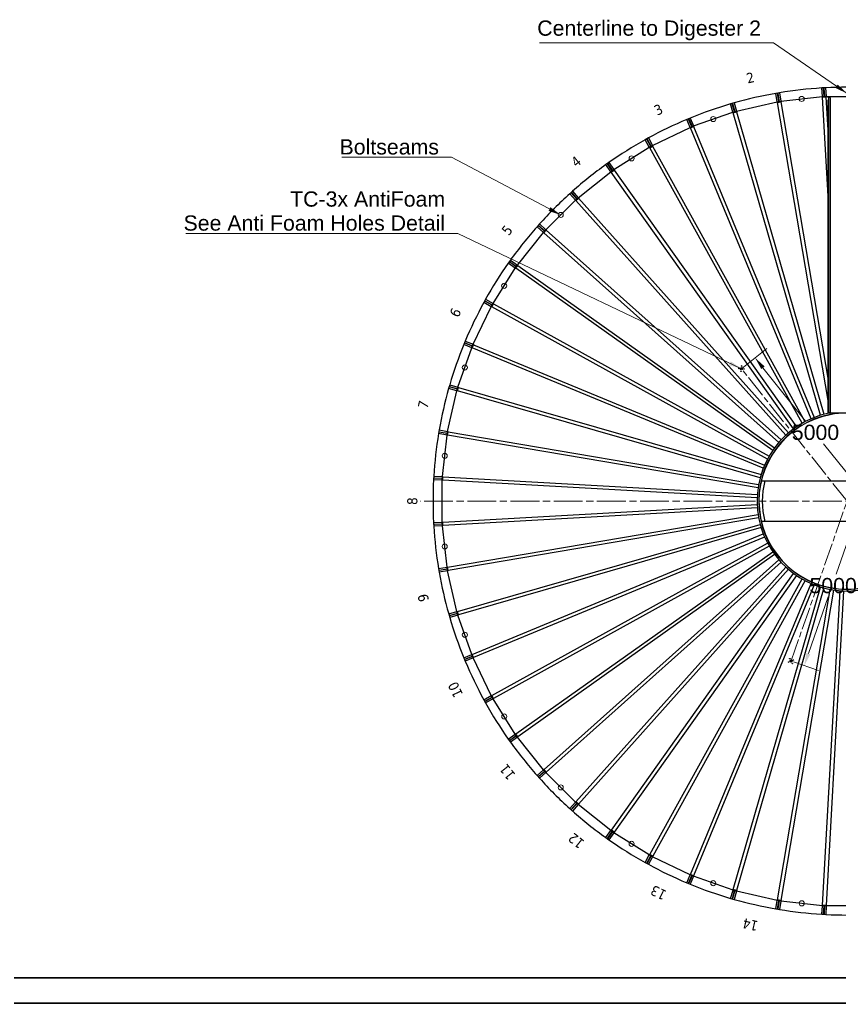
# Model space of a CAD drawing. Header units: millimetres. Extents: x 0 to 126150, y 0 to 89100.
# Drawn here: x 51962 to 76184, y 0 to 29042 of the extents above; entities that cross this region are included whole.
import ezdxf

# ---------------------------------------------------------------- set-up
doc = ezdxf.new("R2010")
doc.units = ezdxf.units.MM
doc.header["$LTSCALE"] = 150
doc.linetypes.add('CHAIN', pattern=[0.3543, 0.2362, -0.0295, 0.0591, -0.0295])
doc.layers.get('0').update_dxf_attribs({"lineweight": 18})
for name, color, linetype, lineweight in [('Border', 7, 'Continuous', 35), ('Center Mark', 7, 'Continuous', 18), ('Sketch Geometry', 7, 'Continuous', 18), ('Visible', 7, 'Continuous', 25)]:
    doc.layers.add(name, color=color, linetype=linetype, lineweight=lineweight)
doc.layers.add('Dimension', color=7, linetype='Continuous', lineweight=18, true_color=0x969696)
doc.layers.add('Symbol', color=7, linetype='Continuous', lineweight=18, true_color=0x969696)
doc.styles.add('Text Style161', font='tahoma.ttf')
doc.styles.add('Title', font='arial.ttf')
doc.dimstyles.new('Default - Method 2a$7', dxfattribs={"dimscale": 150, "dimtxt": 3, "dimasz": 2.5, "dimexe": 3, "dimexo": 0.5, "dimgap": 0.7, "dimtad": 0, "dimtoh": 1, "dimdec": 1, "dimrnd": 1e-08, "dimtxsty": 'Title', "dimcen": 0.09, "dimdle": 10, "dimclrd": 256, "dimclre": 256, "dimclrt": 7, "dimazin": 2, "dimtfac": 0.833333, "dimtdec": 1, "dimtmove": 0, "dimatfit": 3, "dimfxl": 1, "dimtolj": 1, "dimlwd": -1, "dimlwe": -1, "dimarcsym": 0})
doc.dimstyles.new('Default - Method 2b', dxfattribs={"dimscale": 150, "dimtxt": 3, "dimasz": 2.5, "dimexe": 3, "dimexo": 0.5, "dimgap": 0.7, "dimtad": 0, "dimtoh": 1, "dimdec": 1, "dimrnd": 1e-08, "dimtxsty": 'Title', "dimcen": 0.09, "dimdle": 10, "dimclrd": 256, "dimclre": 256, "dimclrt": 7, "dimadec": 0, "dimazin": 2, "dimtfac": 0.833333, "dimtdec": 1, "dimtmove": 0, "dimatfit": 3, "dimfxl": 1, "dimtolj": 1, "dimlwd": -1, "dimlwe": -1, "dimarcsym": 0})

# ---------------------------------------------------------------- blocks, each defined once
blk = doc.blocks.new('Borders Bigadan Border')
at = {"layer": 'Border'}
for p, q in [((20, 5), (836, 5)), ((841, 0), (0, 0))]:
    blk.add_line(p, q, dxfattribs=at)
blk = doc.blocks.new('*D30')
at = {"layer": 'Defpoints', "color": 0, "transparency": 16777216}
for p in [(73667, 19058), (73264, 18736), (76382, 14827)]:
    blk.add_point(p, dxfattribs=at)
at = {"layer": 'Dimension', "transparency": 16777216}
for p, q in [((73323, 18783), (74019, 19338)), ((73901, 18765), (75156, 17191)), ((76551, 15442), (75690, 16522)), ((76440, 14874), (77137, 15429))]:
    blk.add_line(p, q, dxfattribs=at)
for points in [[(73950, 18804), (73852, 18726), (73667, 19058)], [(76600, 15481), (76502, 15403), (76785, 15149)]]:
    blk.add_solid(points, dxfattribs=at)
at = {"layer": 'Dimension', "color": 7, "transparency": 16777216, "insert": (74752, 16627), "char_height": 450, "attachment_point": 7, "style": 'Title'}
blk.add_mtext('\\A1;5000', dxfattribs=at)
blk = doc.blocks.new('*D33')
at = {"layer": 'Defpoints', "color": 0, "transparency": 16777216}
for p in [(76382, 14827), (76770, 14691), (74730, 10108)]:
    blk.add_point(p, dxfattribs=at)
at = {"layer": 'Dimension', "transparency": 16777216}
for p, q in [((76452, 14802), (77195, 14542)), ((76646, 14337), (76062, 12666)), ((75243, 10326), (75828, 11997)), ((74801, 10083), (75544, 9823))]:
    blk.add_line(p, q, dxfattribs=at)
for points in [[(76587, 14358), (76705, 14316), (76770, 14691)], [(75184, 10346), (75302, 10305), (75119, 9972)]]:
    blk.add_solid(points, dxfattribs=at)
at = {"layer": 'Dimension', "color": 7, "transparency": 16777216, "insert": (75273, 12102), "char_height": 450, "attachment_point": 7, "style": 'Title'}
blk.add_mtext('\\A1;5000', dxfattribs=at)

msp = doc.modelspace()

# ---------------------------------------------------------------- linework, layer by layer
at = {"layer": 'Center Mark', "linetype": 'CHAIN', "ltscale": 23.990969}
msp.add_line((88976.5, 14827.06), (63786.5, 14827.06), dxfattribs=at)
at = {"layer": 'Dimension'}
msp.add_line((73263.87, 18736.07), (73322.51, 18782.84), dxfattribs=at)
at = {"layer": 'Sketch Geometry', "linetype": 'CHAIN', "ltscale": 18.816446}
for p, q in [((76381.5, 14827.06), (73263.87, 18736.07)), ((74730.33, 10107.57), (76381.5, 14827.06))]:
    msp.add_line(p, q, dxfattribs=at)
at = {"layer": 'Sketch Geometry'}
for centre in [(75042.97, 26701.86), (72434.14, 26106.28), (70023.25, 24945.12), (67931.18, 23276.59), (66262.85, 21184.37), (65101.91, 18773.37), (64506.58, 16164.48), (64506.71, 13488.53), (65102.28, 10879.7), (66263.45, 8468.8), (67931.97, 6376.74), (70024.2, 4708.41), (72435.2, 3547.47), (75044.09, 2952.14)]:
    msp.add_circle(centre, 75, dxfattribs=at)
at = {"layer": 'Visible'}
for p, q in [((75750.66, 27030.89), (75640.84, 27024.72)), ((75655.09, 26771.12), (75640.84, 27024.72)), ((75691.26, 27018.54), (75701.25, 27019.1)), ((75705.01, 26773.92), (75691.26, 27018.54)), ((75701.25, 27019.1), (75715, 26774.48)), ((75750.66, 27030.89), (75764.92, 26777.29)), ((74388.23, 26883.52), (74279.79, 26865.09)), ((74322.35, 26614.68), (74279.79, 26865.09)), ((74330.59, 26864.6), (74340.45, 26866.27)), ((74371.64, 26623.06), (74330.59, 26864.6)), ((74340.45, 26866.27), (74381.5, 26624.74)), ((74388.23, 26883.52), (74430.79, 26633.11)), ((74430.84, 26632.86), (75655.1, 26770.86)), ((75655.09, 26771.12), (75764.92, 26777.29)), ((75655.99, 26755.14), (75655.09, 26771.12)), ((75655.99, 26755.14), (75660.98, 26755.42)), ((75660.98, 26755.42), (75760.82, 26761.04)), ((75825.5, 23828.27), (75660.98, 26755.42)), ((75760.82, 26761.04), (75765.81, 26761.32)), ((75760.82, 26761.04), (75825.5, 25610.25)), ((75764.92, 26777.29), (75765.81, 26761.32)), ((75764.93, 26777.03), (75831.5, 26777.03)), ((75831.5, 26777.06), (76931.5, 26777.06)), ((75831.5, 26737.03), (75831.5, 26777.06)), ((75831.5, 26737.03), (75831.5, 17427.06)), ((75879.8, 26737.03), (75879.8, 17433.51)), ((73050.87, 26584.54), (72945.17, 26554.08)), ((73015.5, 26310.01), (72945.17, 26554.08)), ((72995.71, 26559.28), (73005.32, 26562.05)), ((73063.55, 26323.86), (72995.71, 26559.28)), ((73005.32, 26562.05), (73073.15, 26326.63)), ((73050.87, 26584.54), (73121.2, 26340.47)), ((73121.27, 26340.22), (74322.39, 26614.43)), ((74322.35, 26614.68), (74430.79, 26633.11)), ((74325.03, 26598.91), (74322.35, 26614.68)), ((74325.03, 26598.91), (74329.96, 26599.75)), ((74329.96, 26599.75), (74428.54, 26616.5)), ((75825.5, 17800.1), (74329.96, 26599.75)), ((74428.54, 26616.5), (74433.47, 26617.34)), ((74428.54, 26616.5), (75825.5, 18396.93)), ((74430.79, 26633.11), (74433.47, 26617.34)), ((75831.5, 26677.06), (75825.5, 26677.06)), ((75825.5, 17447.06), (75825.5, 26677.06)), ((71755.39, 26137.7), (71653.77, 26095.6)), ((71755.39, 26137.7), (71852.61, 25903.04)), ((71852.71, 25902.8), (73015.57, 26309.76)), ((73015.5, 26310.01), (73121.2, 26340.47)), ((73019.93, 26294.64), (73015.5, 26310.01)), ((73019.93, 26294.64), (73024.73, 26296.02)), ((73024.73, 26296.02), (73120.83, 26323.71)), ((75598.66, 17363.29), (73024.73, 26296.02)), ((73120.83, 26323.71), (73125.63, 26325.1)), ((73120.83, 26323.71), (75694.75, 17390.98)), ((73121.2, 26340.47), (73125.63, 26325.1)), ((70641.09, 25326.09), (71751.08, 25860.7)), ((71750.98, 25860.94), (71653.77, 26095.6)), ((71703.41, 26106.42), (71712.65, 26110.25)), ((71797.18, 25880.07), (71703.41, 26106.42)), ((71712.65, 26110.25), (71806.41, 25883.9)), ((71750.98, 25860.94), (71852.61, 25903.04)), ((71757.11, 25846.16), (71750.98, 25860.94)), ((71757.11, 25846.16), (71761.73, 25848.07)), ((71761.73, 25848.07), (71854.11, 25886.34)), ((75319.62, 17259.69), (71761.73, 25848.07)), ((71852.61, 25903.04), (71858.73, 25888.26)), ((71854.11, 25886.34), (71858.73, 25888.26)), ((71854.11, 25886.34), (75412.01, 17297.97)), ((69501.67, 24617.35), (70544.82, 25272.88)), ((70518.09, 25548.62), (70421.82, 25495.41)), ((70544.7, 25273.11), (70421.82, 25495.41)), ((70469.93, 25511.72), (70478.69, 25516.55)), ((70588.46, 25297.29), (70469.93, 25511.72)), ((70478.69, 25516.55), (70597.21, 25302.13)), ((70518.09, 25548.62), (70640.97, 25326.32)), ((70544.7, 25273.11), (70640.97, 25326.32)), ((70552.44, 25259.1), (70544.7, 25273.11)), ((70556.81, 25261.52), (70644.33, 25309.9)), ((70640.97, 25326.32), (70648.71, 25312.32)), ((70644.33, 25309.9), (70648.71, 25312.32)), ((70644.33, 25309.9), (75141.45, 17173.88)), ((70552.44, 25259.1), (70556.81, 25261.52)), ((75053.93, 17125.51), (70556.81, 25261.52)), ((69354.53, 24824.71), (69264.82, 24761.05)), ((69411.81, 24553.91), (69264.82, 24761.05)), ((69310.8, 24782.65), (69318.96, 24788.44)), ((69452.59, 24582.84), (69310.8, 24782.65)), ((69318.96, 24788.44), (69460.74, 24588.63)), ((69354.53, 24824.71), (69501.52, 24617.57)), ((68448.76, 23785.5), (69411.96, 24553.7)), ((69411.81, 24553.91), (69501.52, 24617.57)), ((69421.07, 24540.86), (69411.81, 24553.91)), ((69421.07, 24540.86), (69425.15, 24543.75)), ((69425.15, 24543.75), (69506.7, 24601.62)), ((74804.93, 16962.41), (69425.15, 24543.75)), ((69501.52, 24617.57), (69510.78, 24604.52)), ((69506.7, 24601.62), (69510.78, 24604.52)), ((69506.7, 24601.62), (74886.48, 17020.28)), ((68279.33, 23975.08), (68197.31, 23901.77)), ((68366.57, 23712.39), (68197.31, 23901.77)), ((68240.59, 23928.38), (68248.05, 23935.05)), ((68403.85, 23745.71), (68240.59, 23928.38)), ((68248.05, 23935.05), (68411.31, 23752.37)), ((68279.33, 23975.08), (68448.59, 23785.69)), ((67495.62, 22840.98), (68366.75, 23712.2)), ((68366.57, 23712.39), (68448.59, 23785.69)), ((68377.23, 23700.46), (68366.57, 23712.39)), ((68377.23, 23700.46), (68380.96, 23703.79)), ((68380.96, 23703.79), (68455.52, 23770.43)), ((74575.76, 16772.46), (68380.96, 23703.79)), ((68448.59, 23785.69), (68459.25, 23773.76)), ((68455.52, 23770.43), (68459.25, 23773.76)), ((68455.52, 23770.43), (74650.32, 16839.1)), ((67306.02, 23010.4), (67232.73, 22928.38)), ((67272.75, 22959.66), (67279.42, 22967.12)), ((67455.44, 22796.42), (67272.75, 22959.66)), ((67279.42, 22967.12), (67462.11, 22803.87)), ((67306.02, 23010.4), (67495.42, 22841.16)), ((66654.21, 21795.69), (67422.32, 22758.96)), ((67422.13, 22759.13), (67232.73, 22928.38)), ((67422.13, 22759.13), (67495.42, 22841.16)), ((67434.06, 22748.47), (67422.13, 22759.13)), ((67434.06, 22748.47), (67437.39, 22752.2)), ((67437.39, 22752.2), (67504.02, 22826.77)), ((74369.3, 16558.05), (67437.39, 22752.2)), ((67495.42, 22841.16), (67507.35, 22830.5)), ((67504.02, 22826.77), (67507.35, 22830.5)), ((67504.02, 22826.77), (74435.93, 16632.62)), ((66446.84, 21942.81), (66383.19, 21853.1)), ((66590.35, 21706.13), (66383.19, 21853.1)), ((66419.46, 21888.67), (66425.25, 21896.83)), ((66619.28, 21746.9), (66419.46, 21888.67)), ((66425.25, 21896.83), (66625.07, 21755.06)), ((66446.84, 21942.81), (66654, 21795.84)), ((66590.35, 21706.13), (66654, 21795.84)), ((66606.29, 21700.95), (66664.16, 21782.5)), ((66654, 21795.84), (66667.05, 21786.58)), ((66664.16, 21782.5), (66667.05, 21786.58)), ((66664.16, 21782.5), (74246, 16403.43)), ((65935.14, 20662.76), (66590.56, 21705.98)), ((66603.4, 21696.87), (66590.35, 21706.13)), ((66603.4, 21696.87), (66606.29, 21700.95)), ((74188.14, 16321.87), (66606.29, 21700.95)), ((65712.6, 20785.74), (65659.39, 20689.46)), ((65881.71, 20566.61), (65659.39, 20689.46)), ((65691.45, 20728.87), (65696.29, 20737.63)), ((65905.89, 20610.37), (65691.45, 20728.87)), ((65696.29, 20737.63), (65910.73, 20619.12)), ((65712.6, 20785.74), (65934.91, 20662.89)), ((65881.71, 20566.61), (65934.91, 20662.89)), ((65898.13, 20563.25), (65946.5, 20650.77)), ((65934.91, 20662.89), (65948.91, 20655.15)), ((65946.5, 20650.77), (65948.91, 20655.15)), ((65946.5, 20650.77), (74082.93, 16154.42)), ((65347.43, 19456.45), (65881.93, 20566.48)), ((65895.71, 20558.87), (65881.71, 20566.61)), ((65895.71, 20558.87), (65898.13, 20563.25)), ((74034.57, 16066.9), (65898.13, 20563.25)), ((65112.52, 19553.74), (65070.43, 19452.11)), ((65097.88, 19494.86), (65101.7, 19504.1)), ((65324.23, 19401.11), (65097.88, 19494.86)), ((65101.7, 19504.1), (65328.06, 19410.35)), ((65112.52, 19553.74), (65347.19, 19456.55)), ((64898.48, 18191.91), (65305.34, 19354.82)), ((65305.1, 19354.92), (65070.43, 19452.11)), ((65305.1, 19354.92), (65347.19, 19456.55)), ((65319.88, 19348.79), (65305.1, 19354.92)), ((65319.88, 19348.79), (65321.8, 19353.41)), ((65321.8, 19353.41), (65360.06, 19445.8)), ((73910.51, 15796.33), (65321.8, 19353.41)), ((65347.19, 19456.55), (65361.97, 19450.42)), ((65360.06, 19445.8), (65361.97, 19450.42)), ((65360.06, 19445.8), (73948.77, 15888.72)), ((64593.94, 16885.07), (64868.04, 18086.21)), ((64654.16, 18262.29), (64623.71, 18156.59)), ((64867.79, 18086.28), (64623.71, 18156.59)), ((64646.2, 18202.14), (64648.97, 18211.75)), ((64881.63, 18134.33), (64646.2, 18202.14)), ((64648.97, 18211.75), (64884.4, 18143.94)), ((64654.16, 18262.29), (64898.23, 18191.99)), ((64867.79, 18086.28), (64898.23, 18191.99)), ((64883.16, 18081.85), (64867.79, 18086.28)), ((64883.16, 18081.85), (64884.55, 18086.66)), ((64884.55, 18086.66), (64912.23, 18182.75)), ((73817.52, 15513.57), (64884.55, 18086.66)), ((64898.23, 18191.99), (64913.61, 18187.56)), ((64912.23, 18182.75), (64913.61, 18187.56)), ((64912.23, 18182.75), (73845.2, 15609.66)), ((75831.5, 17447.06), (75825.5, 17447.06)), ((75879.8, 17384.31), (75879.8, 17433.51)), ((76883.2, 17427.06), (75879.8, 17427.06)), ((75896.65, 17381.45), (75888.9, 17427.06)), ((75990.34, 17427.06), (75995.24, 17398.21)), ((75879.8, 17378.2), (75879.8, 17384.31)), ((64343.27, 16927.64), (64324.85, 16819.2)), ((64342.1, 16866.98), (64343.77, 16876.84)), ((64583.64, 16825.96), (64342.1, 16866.98)), ((64343.27, 16927.64), (64593.69, 16885.11)), ((64343.77, 16876.84), (64585.31, 16835.82)), ((64575.27, 16776.66), (64593.69, 16885.11)), ((64591.88, 16778.91), (64608.62, 16877.5)), ((64593.69, 16885.11), (64609.46, 16882.43)), ((64608.62, 16877.5), (64609.46, 16882.43)), ((64608.62, 16877.5), (73773.52, 15320.76)), ((64575.27, 16776.66), (64324.85, 16819.2)), ((64437.64, 15552.34), (64575.52, 16776.62)), ((64591.04, 16773.98), (64575.27, 16776.66)), ((64591.04, 16773.98), (64591.88, 16778.91)), ((73756.78, 15222.18), (64591.88, 16778.91)), ((64183.78, 15566.58), (64177.61, 15456.75)), ((64431.22, 15442.52), (64177.61, 15456.75)), ((64183.78, 15566.58), (64437.38, 15552.35)), ((64189.4, 15506.17), (64189.96, 15516.16)), ((64434.02, 15492.45), (64189.4, 15506.17)), ((64189.96, 15516.16), (64434.58, 15502.43)), ((64431.22, 15442.52), (64437.38, 15552.35)), ((64447.19, 15441.63), (64431.22, 15442.52)), ((64431.53, 14210.49), (64431.47, 15442.51)), ((64437.38, 15552.35), (64453.35, 15551.46)), ((64447.19, 15441.63), (64447.47, 15446.62)), ((64447.47, 15446.62), (64453.07, 15546.46)), ((73729.04, 14925.82), (64447.47, 15446.62)), ((64453.07, 15546.46), (64453.35, 15551.46)), ((64453.07, 15546.46), (73734.64, 15025.66)), ((73851.68, 15427.06), (78911.33, 15427.06)), ((64447.53, 14206.38), (73729.05, 14728.06)), ((73734.66, 14628.21), (64453.14, 14106.54)), ((64592.06, 12874.1), (73756.81, 14431.7)), ((73773.57, 14333.11), (64608.82, 12775.51)), ((64177.67, 14196.22), (64431.27, 14210.47)), ((64177.67, 14196.22), (64183.85, 14086.39)), ((64437.45, 14100.65), (64183.85, 14086.39)), ((64189.47, 14146.8), (64434.08, 14160.55)), ((64190.03, 14136.82), (64189.47, 14146.8)), ((64434.64, 14150.57), (64190.03, 14136.82)), ((64431.27, 14210.47), (64447.25, 14211.37)), ((64437.45, 14100.65), (64431.27, 14210.47)), ((64453.42, 14101.54), (64437.45, 14100.65)), ((64575.71, 12876.39), (64437.71, 14100.66)), ((64447.53, 14206.38), (64447.25, 14211.37)), ((64453.14, 14106.54), (64447.53, 14206.38)), ((64453.42, 14101.54), (64453.14, 14106.54)), ((64884.85, 11566.38), (73817.58, 14140.31)), ((73845.27, 14044.22), (64912.54, 11470.29)), ((78911.33, 14227.06), (73851.68, 14227.06)), ((65322.22, 10299.67), (73910.6, 13857.56)), ((73948.87, 13765.18), (65360.49, 10207.28)), ((65898.67, 9089.89), (74034.68, 13587)), ((74083.06, 13499.48), (65947.04, 9002.37)), ((66606.94, 7952.26), (74188.28, 13332.04)), ((74246.15, 13250.49), (66664.81, 7870.7)), ((67438.13, 6901.08), (74369.46, 13095.88)), ((64325.04, 12833.79), (64575.45, 12876.35)), ((64325.04, 12833.79), (64343.47, 12725.35)), ((64342.29, 12786.01), (64583.83, 12827.06)), ((64343.97, 12776.15), (64342.29, 12786.01)), ((64585.5, 12817.2), (64343.97, 12776.15)), ((64575.45, 12876.35), (64591.22, 12879.03)), ((64593.88, 12767.9), (64575.45, 12876.35)), ((64592.06, 12874.1), (64591.22, 12879.03)), ((64608.82, 12775.51), (64592.06, 12874.1)), ((74436.1, 13021.32), (67504.77, 6826.52)), ((68381.8, 5949.58), (74575.94, 12881.49)), ((74650.51, 12814.85), (68456.36, 5882.95)), ((64593.88, 12767.9), (64343.47, 12725.35)), ((64609.65, 12770.59), (64593.88, 12767.9)), ((64868.34, 11566.83), (64594.14, 12767.95)), ((64609.65, 12770.59), (64608.82, 12775.51)), ((69426.06, 5109.71), (74805.13, 12691.56)), ((74886.69, 12633.7), (69507.62, 5051.85)), ((70557.79, 4392.05), (75054.14, 12528.49)), ((75141.67, 12480.12), (70645.32, 4343.68)), ((71762.76, 3805.62), (75319.85, 12394.33)), ((75412.24, 12356.06), (71855.15, 3767.35)), ((73025.81, 3357.78), (75598.9, 12290.75)), ((75695, 12263.08), (73121.91, 3330.1)), ((74331.06, 3054.18), (75887.8, 12219.08)), ((75986.39, 12202.33), (74429.65, 3037.43)), ((75662.1, 2898.63), (76182.91, 12180.2)), ((76282.75, 12174.6), (75761.94, 2893.03)), ((64624.02, 11496.43), (64868.09, 11566.76)), ((64624.02, 11496.43), (64654.48, 11390.73)), ((64646.52, 11450.88), (64881.94, 11518.71)), ((64649.29, 11441.27), (64646.52, 11450.88)), ((64884.71, 11509.1), (64649.29, 11441.27)), ((64898.55, 11461.06), (64654.48, 11390.73)), ((64868.09, 11566.76), (64883.47, 11571.19)), ((64898.55, 11461.06), (64868.09, 11566.76)), ((64884.85, 11566.38), (64883.47, 11571.19)), ((64912.54, 11470.29), (64884.85, 11566.38)), ((64913.93, 11465.49), (64898.55, 11461.06)), ((65305.77, 10298.26), (64898.8, 11461.13)), ((64913.93, 11465.49), (64912.54, 11470.29)), ((65070.87, 10200.95), (65305.53, 10298.16)), ((65070.87, 10200.95), (65112.97, 10099.33)), ((65098.32, 10158.2), (65324.66, 10251.97)), ((65328.49, 10242.73), (65102.14, 10148.96)), ((65347.63, 10196.54), (65112.97, 10099.33)), ((65305.53, 10298.16), (65320.31, 10304.29)), ((65347.63, 10196.54), (65305.53, 10298.16)), ((65322.22, 10299.67), (65320.31, 10304.29)), ((65360.49, 10207.28), (65322.22, 10299.67)), ((65362.41, 10202.66), (65347.63, 10196.54)), ((65882.47, 9086.65), (65347.87, 10196.64)), ((65362.41, 10202.66), (65360.49, 10207.28)), ((65102.14, 10148.96), (65098.32, 10158.2)), ((65659.94, 8963.65), (65882.25, 9086.52)), ((65692.01, 8924.24), (65906.43, 9042.76)), ((65911.27, 9034.01), (65696.85, 8915.49)), ((65882.25, 9086.52), (65896.25, 9094.26)), ((65935.46, 8990.25), (65882.25, 9086.52)), ((65898.67, 9089.89), (65896.25, 9094.26)), ((65947.04, 9002.37), (65898.67, 9089.89)), ((65659.94, 8963.65), (65713.16, 8867.38)), ((65696.85, 8915.49), (65692.01, 8924.24)), ((65935.46, 8990.25), (65713.16, 8867.38)), ((65949.46, 8997.99), (65935.46, 8990.25)), ((66591.21, 7947.23), (65935.69, 8990.38)), ((65949.46, 8997.99), (65947.04, 9002.37)), ((66383.85, 7800.08), (66591, 7947.08)), ((66420.13, 7764.52), (66619.93, 7906.3)), ((66625.72, 7898.14), (66425.92, 7756.36)), ((66654.66, 7857.37), (66447.51, 7710.37)), ((66591, 7947.08), (66604.05, 7956.33)), ((66654.66, 7857.37), (66591, 7947.08)), ((66606.94, 7952.26), (66604.05, 7956.33)), ((66664.81, 7870.7), (66606.94, 7952.26)), ((66667.71, 7866.63), (66654.66, 7857.37)), ((67423.07, 6894.32), (66654.87, 7857.52)), ((66667.71, 7866.63), (66664.81, 7870.7)), ((66383.85, 7800.08), (66447.51, 7710.37)), ((66425.92, 7756.36), (66420.13, 7764.52)), ((67233.49, 6724.89), (67422.87, 6894.15)), ((67233.49, 6724.89), (67306.79, 6642.87)), ((67273.52, 6693.6), (67456.19, 6856.87)), ((67280.18, 6686.15), (67273.52, 6693.6)), ((67462.86, 6849.41), (67280.18, 6686.15)), ((67496.17, 6812.13), (67306.79, 6642.87)), ((67422.87, 6894.15), (67434.8, 6904.81)), ((67496.17, 6812.13), (67422.87, 6894.15)), ((67438.13, 6901.08), (67434.8, 6904.81)), ((67504.77, 6826.52), (67438.13, 6901.08)), ((67508.1, 6822.79), (67496.17, 6812.13)), ((68367.58, 5941.17), (67496.37, 6812.3)), ((67508.1, 6822.79), (67504.77, 6826.52)), ((68198.16, 5751.58), (68367.41, 5940.98)), ((68241.44, 5724.97), (68404.69, 5907.66)), ((68412.15, 5901), (68248.9, 5718.31)), ((68449.43, 5867.68), (68280.19, 5678.28)), ((68367.41, 5940.98), (68378.07, 5952.91)), ((68449.43, 5867.68), (68367.41, 5940.98)), ((68381.8, 5949.58), (68378.07, 5952.91)), ((68456.36, 5882.95), (68381.8, 5949.58)), ((68460.09, 5879.62), (68449.43, 5867.68)), ((69412.87, 5099.77), (68449.6, 5867.88)), ((68460.09, 5879.62), (68456.36, 5882.95)), ((68198.16, 5751.58), (68280.19, 5678.28)), ((68248.9, 5718.31), (68241.44, 5724.97)), ((69265.75, 4892.4), (69412.72, 5099.56)), ((69311.74, 4870.81), (69453.5, 5070.63)), ((69461.66, 5064.84), (69319.89, 4865.02)), ((69502.44, 5035.91), (69355.47, 4828.75)), ((69412.72, 5099.56), (69421.98, 5112.61)), ((69502.44, 5035.91), (69412.72, 5099.56)), ((69426.06, 5109.71), (69421.98, 5112.61)), ((69507.62, 5051.85), (69426.06, 5109.71)), ((69511.7, 5048.96), (69502.44, 5035.91)), ((70545.8, 4380.69), (69502.59, 5036.12)), ((69511.7, 5048.96), (69507.62, 5051.85)), ((69265.75, 4892.4), (69355.47, 4828.75)), ((69319.89, 4865.02), (69311.74, 4870.81)), ((70422.82, 4158.15), (70545.68, 4380.47)), ((70470.94, 4141.85), (70589.44, 4356.28)), ((70545.68, 4380.47), (70553.42, 4394.47)), ((70641.95, 4327.26), (70545.68, 4380.47)), ((70557.79, 4392.05), (70553.42, 4394.47)), ((70645.32, 4343.68), (70557.79, 4392.05)), ((70422.82, 4158.15), (70519.1, 4104.95)), ((70479.69, 4137.01), (70470.94, 4141.85)), ((70598.19, 4351.45), (70479.69, 4137.01)), ((70641.95, 4327.26), (70519.1, 4104.95)), ((70649.69, 4341.27), (70641.95, 4327.26)), ((71752.12, 3792.99), (70642.08, 4327.49)), ((70649.69, 4341.27), (70645.32, 4343.68)), ((71654.83, 3558.08), (71752.02, 3792.75)), ((71752.02, 3792.75), (71758.14, 3807.53)), ((71853.65, 3750.66), (71752.02, 3792.75)), ((71762.76, 3805.62), (71758.14, 3807.53)), ((71855.15, 3767.35), (71762.76, 3805.62)), ((71654.83, 3558.08), (71756.46, 3515.99)), ((71704.47, 3547.26), (71798.21, 3773.62)), ((71713.71, 3543.43), (71704.47, 3547.26)), ((71807.45, 3769.79), (71713.71, 3543.43)), ((71853.65, 3750.66), (71756.46, 3515.99)), ((71859.77, 3765.44), (71853.65, 3750.66)), ((73016.65, 3344.04), (71853.75, 3750.9)), ((71859.77, 3765.44), (71855.15, 3767.35)), ((72946.27, 3099.72), (73016.58, 3343.79)), ((72996.81, 3094.52), (73064.63, 3329.95)), ((73074.23, 3327.18), (73006.42, 3091.76)), ((73016.58, 3343.79), (73021.01, 3359.17)), ((73122.28, 3313.34), (73016.58, 3343.79)), ((73025.81, 3357.78), (73021.01, 3359.17)), ((73121.91, 3330.1), (73025.81, 3357.78)), ((73122.28, 3313.34), (73051.98, 3069.27)), ((73126.71, 3328.72), (73121.91, 3330.1)), ((73126.71, 3328.72), (73122.28, 3313.34)), ((74323.5, 3039.5), (73122.35, 3313.59)), ((72946.27, 3099.72), (73051.98, 3069.27)), ((73006.42, 3091.76), (72996.81, 3094.52)), ((74280.92, 2788.83), (74323.45, 3039.24)), ((74323.45, 3039.24), (74326.13, 3055.02)), ((74431.9, 3020.82), (74323.45, 3039.24)), ((74331.06, 3054.18), (74326.13, 3055.02)), ((74429.65, 3037.43), (74331.06, 3054.18)), ((74331.72, 2789.33), (74372.75, 3030.87)), ((74382.61, 3029.2), (74341.58, 2787.66)), ((74431.9, 3020.82), (74389.37, 2770.41)), ((74434.58, 3036.6), (74429.65, 3037.43)), ((74434.58, 3036.6), (74431.9, 3020.82)), ((75656.23, 2883.19), (74431.94, 3021.08)), ((74280.92, 2788.83), (74389.37, 2770.41)), ((74341.58, 2787.66), (74331.72, 2789.33)), ((75641.98, 2629.33), (75656.21, 2882.93)), ((75641.98, 2629.33), (75751.81, 2623.17)), ((75656.21, 2882.93), (75657.11, 2898.91)), ((75766.04, 2876.77), (75656.21, 2882.93)), ((75662.1, 2898.63), (75657.11, 2898.91)), ((75761.94, 2893.03), (75662.1, 2898.63)), ((75692.41, 2635.52), (75706.13, 2880.13)), ((75702.39, 2634.96), (75692.41, 2635.52)), ((75716.12, 2879.57), (75702.39, 2634.96)), ((75766.04, 2876.77), (75751.81, 2623.17)), ((75766.94, 2892.75), (75761.94, 2893.03)), ((75766.94, 2892.75), (75766.04, 2876.77)), ((76998.08, 2877.09), (75766.05, 2877.03))]:
    msp.add_line(p, q, dxfattribs=at)
for radius, start, end in [(12220, 93.474855, 99.387669), (12220, 87.046284, 92.959098), (12220, 99.903427, 105.81624), (12220, 106.331998, 112.244812), (12220, 112.760569, 118.673383), (12220, 119.189141, 125.101955), (12220, 125.617712, 131.530526), (12220, 132.046284, 137.959098), (12220, 138.474855, 144.387669), (12220, 144.903427, 150.81624), (12220, 151.331998, 157.244812), (12220, 157.760569, 163.673383), (12220, 164.189141, 170.101955), (2654.3, 101.609291, 78.390709), (2654.3, 100.895251, 100.89746), (2600, 78.874333, 101.125667), (2606, 101.099726, 78.900274), (2600, 101.125667, 78.874333), (12220, 170.617712, 176.530526), (12220, 177.046284, 182.959098), (2500, 166.11346, 193.88654), (12220, 183.474855, 189.387669), (12220, 189.903427, 195.81624), (12220, 196.331998, 202.244812), (12220, 202.760569, 208.673383), (12220, 209.189141, 215.101955), (12220, 215.617712, 221.530526), (12220, 222.046284, 227.959098), (12220, 228.474855, 234.387669), (12220, 234.903427, 240.81624), (12220, 241.331998, 247.244812), (12220, 247.760569, 253.673383), (12220, 254.189141, 260.101955), (12220, 260.617712, 266.530526), (12220, 267.046284, 272.959098)]:
    msp.add_arc((76381.5, 14827.06), radius, start, end, dxfattribs=at)
for centre, major_axis, start_param, end_param in [((75855.65, 26737.03), (24.15, 0), 0, 3.14159265), ((75855.65, 17427.06), (-24.15, 0), 3.60477536, 6.65063659)]:
    msp.add_ellipse(centre, major_axis=major_axis, ratio=0.34202014, start_param=start_param, end_param=end_param, dxfattribs=at)
at = {"layer": 'Visible', "color": 1, "true_color": 0xff0000}
for centre, major_axis in [((73186.5, 18742.36), (-5.47, -4.36)), ((73263.87, 18736.07), (-24.24, -19.33)), ((73252.79, 18659.24), (-5.47, -4.36)), ((73274.95, 18812.9), (-5.47, -4.36)), ((73341.24, 18729.78), (-5.47, -4.36)), ((74694.49, 10176.42), (6.61, -2.31)), ((74659.38, 10076.07), (6.61, -2.31)), ((74730.33, 10107.57), (29.26, -10.24)), ((74766.17, 10038.71), (6.61, -2.31)), ((74801.28, 10139.06), (6.61, -2.31))]:
    msp.add_ellipse(centre, major_axis=major_axis, ratio=0.93969262, dxfattribs=at)
for centre, major_axis, start_param, end_param in [((73187.57, 18741.02), (5.47, 4.36), 0.13035826, 3.0112344), ((73264.94, 18734.73), (24.24, 19.33), 0.02935665, 3.112236), ((73253.86, 18657.9), (5.47, 4.36), 0.13035826, 3.0112344), ((73276.02, 18811.56), (5.47, 4.36), 0.13035826, 3.0112344), ((73342.31, 18728.45), (5.47, 4.36), 0.13035826, 3.0112344), ((74695.05, 10178.04), (-6.61, 2.31), 0.13035826, 3.0112344), ((74659.95, 10077.69), (-6.61, 2.31), 0.13035826, 3.0112344), ((74730.89, 10109.18), (-29.26, 10.24), 0.02935665, 3.112236), ((74766.74, 10040.32), (-6.61, 2.31), 0.13035826, 3.0112344), ((74801.84, 10140.67), (-6.61, 2.31), 0.13035826, 3.0112344)]:
    msp.add_ellipse(centre, major_axis=major_axis, ratio=0.93969262, start_param=start_param, end_param=end_param, dxfattribs=at)

# ---------------------------------------------------------------- block references
at = {"xscale": 150, "yscale": 150, "zscale": 150}
msp.add_blockref('Borders Bigadan Border', (0, 0), dxfattribs=at)

# ---------------------------------------------------------------- texts
at = {"layer": 'Symbol', "char_height": 450, "attachment_point": 9, "style": 'Title'}
for s, insert, width in [('\\fArial|b0|i0;Centerline to Digester 2', (73841.56, 28432), 6602.5157), ('\\fArial|b0|i0;Boltseams', (64337.03, 25054.91), 2934.9468)]:
    msp.add_mtext(s, dxfattribs=dict(at, insert=insert, width=width))
at = {"layer": 'Symbol', "color": 7, "char_height": 300, "attachment_point": 7, "style": 'Text Style161'}
for s, insert, rotation in [('2', (73451.44, 27156.01, -79679.23), 12.859833), ('3', (70780.08, 26197.74, -79679.23), 25.716976), ('4', (68390.3, 24666.22, -79679.23), 38.574119), ('5', (66398.77, 22643.29, -79679.23), 51.431262), ('6', (64912.3, 20224.74, -79679.23), 64.288405), ('7', (63999.12, 17537.19, -79679.23), 77.145548), ('8', (63706.51, 14713.9, -79679.23), 90.002691), ('9', (64049.6, 11896.32, -79679.23), 102.859833), ('10', (65059.56, 9124.17, -79679.23), 115.716976), ('11', (66612.91, 6748.16, -79679.23), 128.574119), ('12', (68657.22, 4779.09, -79679.23), 141.431262), ('13', (71085.4, 3309.35, -79679.23), 154.288405), ('14', (73781.22, 2420.11, -79679.23), 167.145548)]:
    msp.add_mtext(s, dxfattribs=dict(at, insert=insert, rotation=rotation))
at = {"layer": 'Symbol', "insert": (64519.49, 22806.53), "char_height": 450, "width": 7720.999, "attachment_point": 9, "line_spacing_factor": 0.944221, "style": 'Title'}
msp.add_mtext('\\fArial|b0|i0;TC-3x AntiFoam\\PSee Anti Foam Holes Detail', dxfattribs=at)

# ---------------------------------------------------------------- dimensions: what is measured, and where the dimension line sits
at = {"layer": 'Dimension'}
for base, p1, p2, angle, override, picture, middle in [((73667.26, 19057.79), (76381.5, 14827.06), (73263.87, 18736.07), 308.574119, {"dimgap": 0.7, "dimtih": 1, "dimdec": 1, "dimlfac": 1, "dimtol": 0, "dimlim": 0, "dimtp": 0, "dimtm": 0, "dimtdec": 1, "dimtofl": 0, "dimatfit": 1}, '*D30', (75422.84, 16856.57)), ((76770.23, 14691.06), (74730.33, 10107.57), (76381.5, 14827.06), 250.716976, {"dimgap": 0.7, "dimtih": 1, "dimdec": 1, "dimtol": 0, "dimlim": 0, "dimtp": 0, "dimtm": 0, "dimtdec": 1, "dimtofl": 0, "dimatfit": 1}, '*D33', (75944.64, 12331.31))]:
    dim = msp.add_linear_dim(base=base, p1=p1, p2=p2, angle=angle, dimstyle='Default - Method 2b', override=override, dxfattribs=at)
    dim.commit()
    dim.dimension.update_dxf_attribs({"geometry": picture, "text_midpoint": middle, "dimtype": 160})

# ---------------------------------------------------------------- leaders
at = {"layer": 'Symbol', "annotation_type": 0, "has_hookline": 1, "hookline_direction": 1}
for points, text_width in [([(76381.5, 26863.95), (74216.56, 28357), (73841.56, 28357)], 6539.73), ([(67931.18, 23276.59), (64712.03, 24979.91), (64337.03, 24979.91)], 2864.53), ([(73263.87, 18736.07), (64894.49, 22731.53), (64519.49, 22731.53)], 7649.39)]:
    msp.add_leader(points, dimstyle='Default - Method 2a$7', override={"dimgap": 0, "dimtad": 1}, dxfattribs=dict(at, text_width=text_width))

doc.saveas('drawing.dxf')
